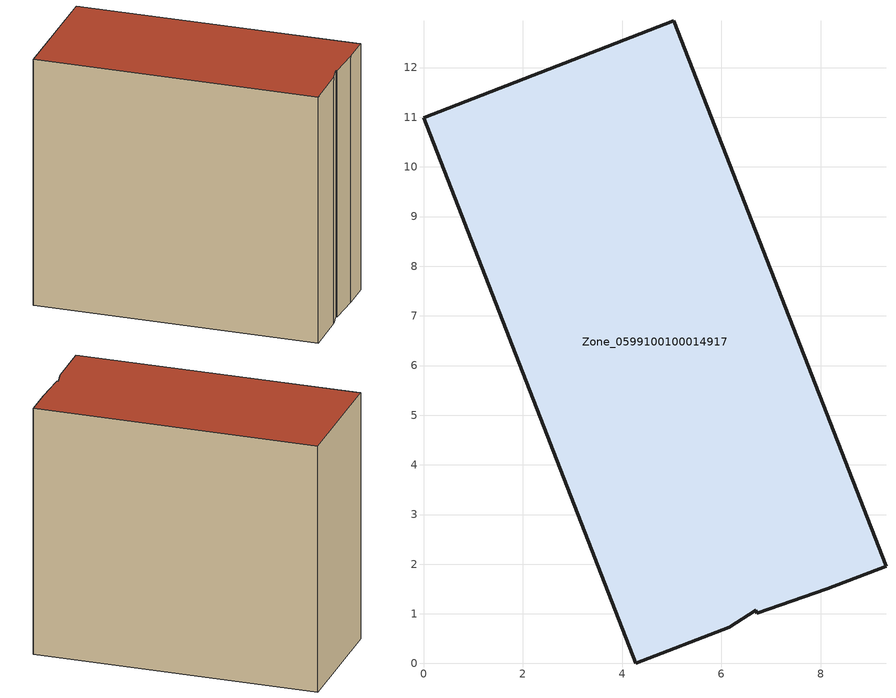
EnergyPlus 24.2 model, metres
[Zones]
Zone_0599100100014917
 floor ground (C_G): 0,10.99 5.04,12.95 9.31,1.96 8.13,1.5 6.71,1.01 6.69,1.07 6.15,0.73 4.28,0 z0
 wall outside (C_F): 5.04,12.95 0,10.99 4.28,0 6.15,0.73 6.69,1.07 6.71,1.01 8.13,1.5 9.31,1.96 5.04,12.95 z0:10.61
 roof outside (C_R): 6.15,0.73 6.69,1.07 6.71,1.01 8.13,1.5 9.31,1.96 5.04,12.95 0,10.99 4.28,0 z10.61
[BUILDING]
Pand.0599100100014917: North Axis=0; Terrain=City; Loads Convergence Tolerance Value=0.04; Temperature Convergence Tolerance Value=0.4; Solar Distribution=FullExterior; Maximum Number of Warmup Days=25; Minimum Number of Warmup Days=1
[Site:Location]
Rotterdam.The.Hague.AP_ZH_NLD Design_Conditions: Latitude=51.96; Longitude=4.45; Time Zone=1; Elevation=-4.5
[SITE:GROUNDTEMPERATURE:BUILDINGSURFACE]
18, 18, 18, 18, 18, 18, 18, 18, 18, 18, 18, 18
[MATERIAL] Thermal Absorptance=0.9; Solar Absorptance=0.7; Visible Absorptance=0.7
Name | Roughness | Thickness | Conductivity | Density | Specific Heat
G.TI.2015-2018 | MediumSmooth | 0.15 | 0.0428571 | 540 | 1210
F.TI.2015-2018 | Rough | 0.3 | 0.0666667 | 1920 | 840
R.TI.2015-2018 | MediumRough | 0.2 | 0.0333333 | 1500 | 1000
[CONSTRUCTION]
C_G: G.TI.2015-2018
C_F: F.TI.2015-2018
C_R: R.TI.2015-2018
[ZONE]
Zone_0599100100014917: Type=1; Multiplier=1; Ceiling Height=Autocalculate; Volume=Autocalculate; Floor Area=autocalculate; Part of Total Floor Area=Yes
[ZONEINFILTRATION:DESIGNFLOWRATE]
Infil_Zone_0599100100014917: Zone or ZoneList or Space or SpaceList=Zone_0599100100014917; Schedule=AlwaysOn; Design Flow Rate Calculation Method=Flow/Area; Flow Rate per Floor Area=0.0015; Constant Term Coefficient=1; Temperature Term Coefficient=0; Velocity Term Coefficient=0; Velocity Squared Term Coefficient=0
[HVACTEMPLATE:ZONE:IDEALLOADSAIRSYSTEM]
Zone_0599100100014917: Maximum Heating Supply Air Temperature=50; Minimum Cooling Supply Air Temperature=13; Maximum Heating Supply Air Humidity Ratio=0.0156; Minimum Cooling Supply Air Humidity Ratio=0.0077; Heating Limit=NoLimit; Cooling Limit=NoLimit; Dehumidification Control Type=ConstantSensibleHeatRatio; Cooling Sensible Heat Ratio=0.7; Dehumidification Setpoint=60; Humidification Control Type=None; Humidification Setpoint=30; Outdoor Air Method=None; Outdoor Air Flow Rate per Person=0.00944; Outdoor Air Flow Rate per Zone Floor Area=0; Outdoor Air Flow Rate per Zone=0; Demand Controlled Ventilation Type=None; Outdoor Air Economizer Type=NoEconomizer; Heat Recovery Type=None; Sensible Heat Recovery Effectiveness=0.7; Latent Heat Recovery Effectiveness=0.65
[ZONECONTROL:THERMOSTAT]
ThermostatControl_Zone_0599100100014917: Zone or ZoneList=Zone_0599100100014917; Control Type Schedule=DualSetpointControlType; Control 1=Thermostat_Zone_0599100100014917; Temperature Difference Between Cutout And Setpoint=0
[THERMOSTATSETPOINT:DUALSETPOINT]
Thermostat_Zone_0599100100014917: Heating Setpoint Temperature Schedule=HeatingSetpoint_Zone_0599100100014917; Cooling Setpoint Temperature Schedule=CoolingSetpoint_Zone_0599100100014917
[SCHEDULE:COMPACT]
HeatingSetpoint_Zone_0599100100014917: Through: 12/31, For: AllDays, Until: 24:00, 21
CoolingSetpoint_Zone_0599100100014917: Through: 12/31, For: AllDays, Until: 24:00, 24
DualSetpointControlType: Through: 12/31, For: AllDays, Until: 24:00, 4
AlwaysOn: Through: 12/31, For: AllDays, Until: 24:00, 1
